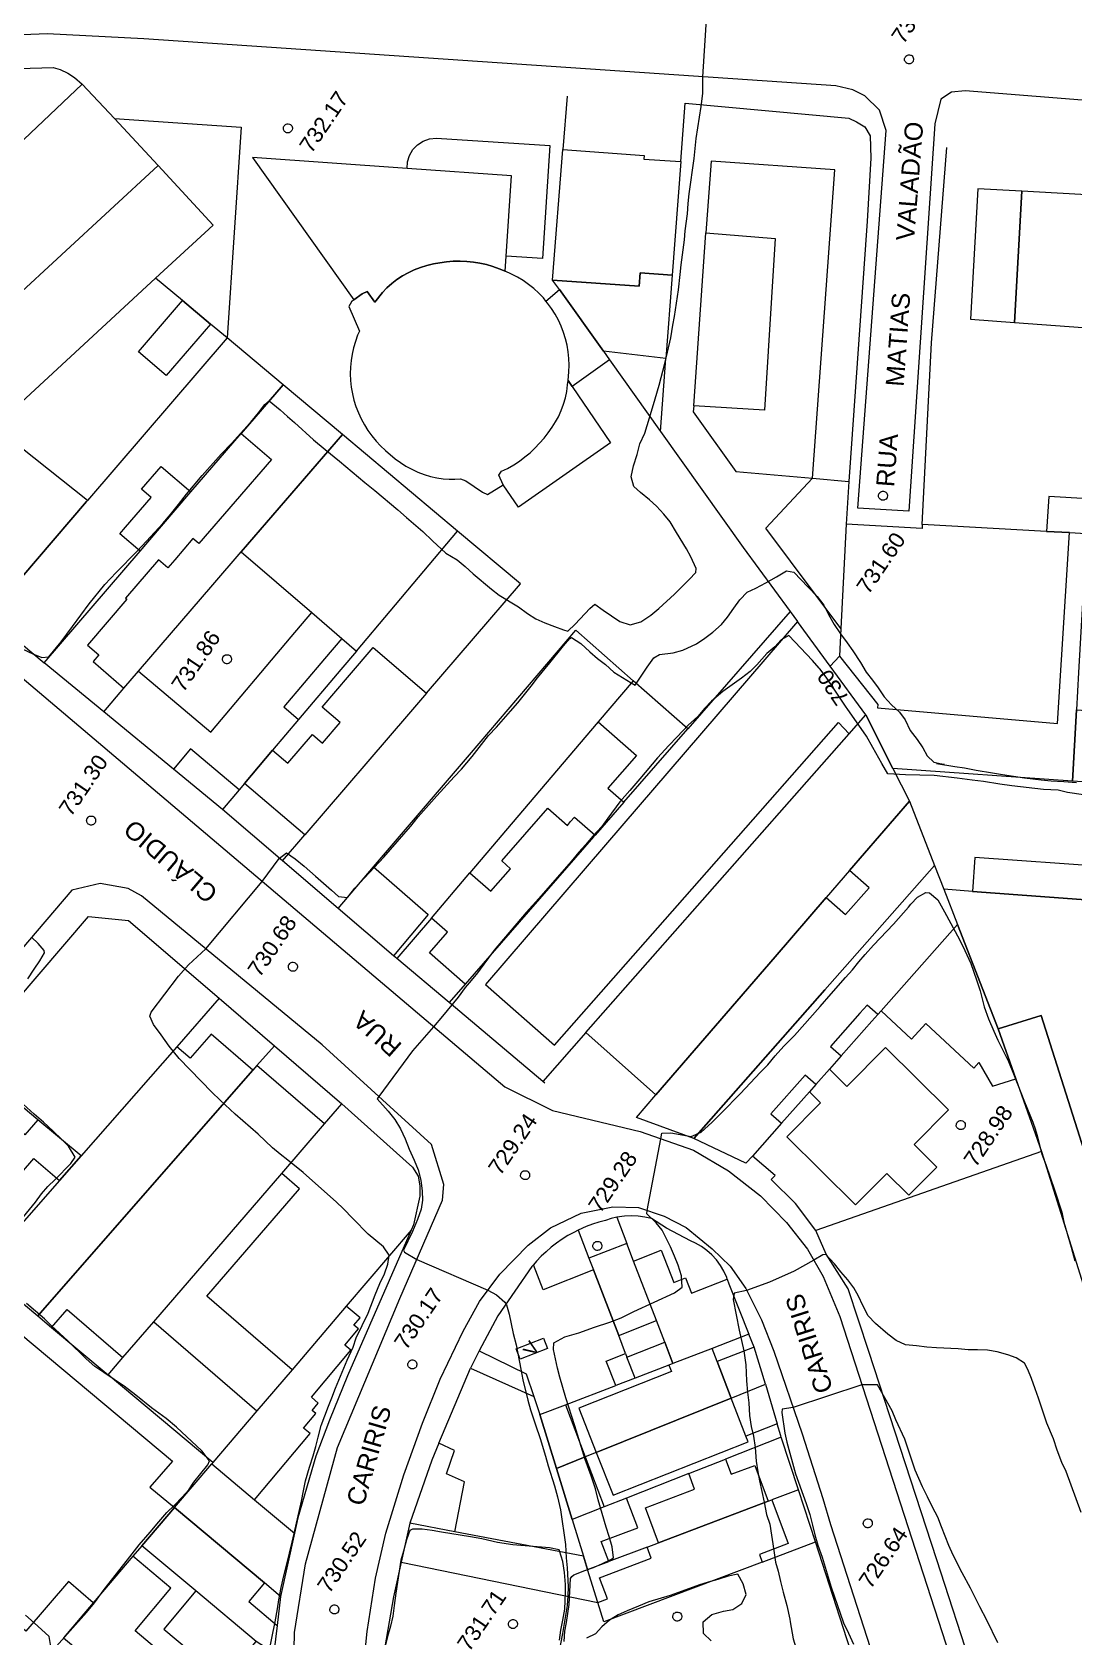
# Model space of a CAD drawing. Header units: metres. Extents: x 7 to 327053, y 40 to 7393807.
# Drawn here: x 326302.9 to 326418.1, y 7392581.7 to 7392759.1 of the extents above; entities that cross this region are included whole.
import ezdxf
from ezdxf.enums import TextEntityAlignment as Align

# ---------------------------------------------------------------- set-up
doc = ezdxf.new("R2010")
doc.units = ezdxf.units.M
doc.layers.get('0').update_dxf_attribs({"lineweight": 18})
for name, color, linetype, lineweight in [('100_SIST_VIARIO_MEIO_FIO', 1, 'Continuous', 18), ('160_P_SIMP_ASF_TOP', 7, 'Continuous', 18), ('206_MURO_E_MURO_ARRIMO', 7, 'Continuous', 18), ('214_PROJ_BEIRAL_EDIF', 10, 'Continuous', 18), ('600_CURVA_MESTRA', 14, 'Continuous', 18), ('602_CURVA_MESTRA_TOP', 24, 'Continuous', 18), ('604_CURVA_INTERM', 7, 'Continuous', 18), ('606_PTO_COTADO', 7, 'Continuous', 18), ('608_PTO_COTADO_INTERVIA', 1, 'Continuous', 18), ('624_SEGM_CURVA_MESTRA', 14, 'Continuous', 18), ('626_SEGM_CURVA_INTERM', 7, 'Continuous', 18)]:
    doc.layers.add(name, color=color, linetype=linetype, lineweight=lineweight)
doc.styles.add('Style-Arial', font='arial.ttf', dxfattribs={"height": 1.75})

# ---------------------------------------------------------------- blocks, each defined once
blk = doc.blocks.new('SP09')
at = {"color": 0, "linetype": 'Continuous'}
blk.add_lwpolyline([(-0.03, -0.51), (-0.14, -0.49), (-0.24, -0.46), (-0.31, -0.42), (-0.35, -0.39), (-0.42, -0.31), (-0.47, -0.24), (-0.51, -0.15), (-0.52, -0.09), (-0.52, 0.03), (-0.51, 0.11), (-0.48, 0.2), (-0.44, 0.27), (-0.4, 0.33), (-0.32, 0.39), (-0.23, 0.44), (-0.15, 0.48), (-0.1, 0.48), (-0.03, 0.48), (0.08, 0.48), (0.19, 0.44), (0.27, 0.4), (0.35, 0.32), (0.41, 0.23), (0.46, 0.11), (0.48, 0.03), (0.48, -0.03), (0.47, -0.08), (0.44, -0.21), (0.38, -0.3), (0.31, -0.38), (0.23, -0.44), (0.1, -0.49), (0.02, -0.51)], close=True, dxfattribs=at)
blk = doc.blocks.new('SP10')
at = {"color": 0, "linetype": 'Continuous'}
blk.add_lwpolyline([(-0.03, -0.51), (-0.14, -0.49), (-0.24, -0.46), (-0.31, -0.42), (-0.35, -0.39), (-0.42, -0.31), (-0.47, -0.24), (-0.51, -0.15), (-0.52, -0.09), (-0.52, 0.03), (-0.51, 0.11), (-0.48, 0.2), (-0.44, 0.27), (-0.4, 0.33), (-0.32, 0.39), (-0.23, 0.44), (-0.15, 0.48), (-0.1, 0.48), (-0.03, 0.48), (0.08, 0.48), (0.19, 0.44), (0.27, 0.4), (0.35, 0.32), (0.41, 0.23), (0.46, 0.11), (0.48, 0.03), (0.48, -0.03), (0.47, -0.08), (0.44, -0.21), (0.38, -0.3), (0.31, -0.38), (0.23, -0.44), (0.1, -0.49), (0.02, -0.51)], close=True, dxfattribs=at)

msp = doc.modelspace()

# ---------------------------------------------------------------- linework, layer by layer
at = {"layer": '100_SIST_VIARIO_MEIO_FIO', "flags": 128}
for points in [[(326304.625, 7392758.966), (326300.118, 7392758.775)], [(326466.257, 7392603.175), (326461.013, 7392619.492), (326457.781, 7392630.749), (326455.724, 7392643.91), (326454.755, 7392658.716), (326458.621, 7392718.187), (326459.842, 7392739.937), (326459.149, 7392746.444), (326458.237, 7392747.764), (326456.697, 7392748.539), (326438.415, 7392750.069), (326406.107, 7392752.636), (326404.592, 7392752.508), (326403.426, 7392751.718), (326402.741, 7392749.015), (326399.87, 7392706.177), (326394.252, 7392706.5), (326397.369, 7392748.261), (326396.63, 7392750.523), (326394.998, 7392752.096), (326393.694, 7392752.764), (326391.803, 7392753.187), (326315.29, 7392758.391), (326304.625, 7392758.966)], [(326270.731, 7392714.366), (326289.707, 7392697.977), (326355.199, 7392642.517), (326360.487, 7392639.902), (326370.175, 7392637.58), (326376.064, 7392635.539), (326379.928, 7392633.24), (326383.471, 7392630.473), (326386.335, 7392627.519), (326388.677, 7392624.594), (326390.414, 7392621.538), (326392.234, 7392617.115), (326414.435, 7392548.619), (326431.699, 7392494.632)], [(326331.828, 7392574.687), (326331.969, 7392582.174), (326333.156, 7392589.79), (326336.707, 7392602.635), (326343.609, 7392619.138), (326348.33, 7392629.989), (326348.465, 7392631.729), (326347.089, 7392636.16), (326335.006, 7392647.155), (326315.053, 7392663.642), (326313.58, 7392664.438), (326310.47, 7392664.991), (326307.322, 7392664.268), (326281.762, 7392634.307), (326250.271, 7392598.248), (326246.085, 7392593.418), (326238.403, 7392599.571), (326280.057, 7392646.997), (326300.412, 7392671.183), (326301.111, 7392673.034), (326300.751, 7392675.306), (326300.237, 7392676.363), (326265.229, 7392706.049)], [(326339.407, 7392576.467), (326339.977, 7392582.286), (326340.929, 7392588.209), (326342.072, 7392593.177), (326344.061, 7392599.625), (326346.109, 7392605.339), (326348.074, 7392610.204), (326350.603, 7392615.526), (326352.426, 7392618.798), (326354.644, 7392621.814), (326357.777, 7392625.029), (326360.279, 7392626.934), (326363.636, 7392628.563), (326367.152, 7392629.25), (326370.002, 7392629.177), (326372.812, 7392628.228), (326375.251, 7392626.958), (326378.15, 7392624.61), (326380.128, 7392622.679), (326381.839, 7392620.228), (326383.578, 7392616.771), (326384.971, 7392613.295), (326388.092, 7392604.146), (326390.378, 7392597.009), (326391.2, 7392594.126), (326409.052, 7392538.82)]]:
    msp.add_lwpolyline(points, dxfattribs=at)
at = {"layer": '206_MURO_E_MURO_ARRIMO'}
for p, q in [((326375.137, 7392751.303), (326393.229, 7392749.631)), ((326393.229, 7392749.631), (326394.093, 7392749.233)), ((326394.093, 7392749.233), (326395, 7392748.664)), ((326395, 7392748.664), (326395.615, 7392747.671)), ((326395.615, 7392747.671), (326395.689, 7392745.206)), ((326402.394, 7392724.796), (326404.096, 7392746.389)), ((326395.689, 7392745.206), (326395.274, 7392738.24)), ((326395.274, 7392738.24), (326393.246, 7392709.462)), ((326401.371, 7392704.713), (326402.394, 7392724.796)), ((326310.859, 7392683.989), (326304.263, 7392689.416)), ((326323.993, 7392673.18), (326318.564, 7392677.648)), ((326330.629, 7392667.507), (326323.993, 7392673.18)), ((326336.775, 7392662.252), (326330.629, 7392667.507)), ((326343.274, 7392656.7), (326342.909, 7392657.007)), ((326349.054, 7392651.839), (326343.274, 7392656.7)), ((326323.633, 7392652.313), (326329.731, 7392647.072)), ((326359.413, 7392643.126), (326349.054, 7392651.839)), ((326329.731, 7392647.072), (326337.195, 7392640.658)), ((326359.644, 7392642.932), (326359.413, 7392643.126)), ((326385.112, 7392632.705), (326382.604, 7392634.875)), ((326384.647, 7392632.274), (326385.112, 7392632.705)), ((326387.338, 7392629.628), (326384.647, 7392632.274)), ((326389.583, 7392626.642), (326387.338, 7392629.628)), ((326365.606, 7392627.556), (326364.894, 7392627.328)), ((326366.329, 7392627.749), (326365.606, 7392627.556)), ((326366.986, 7392627.966), (326366.329, 7392627.749)), ((326367.581, 7392628.105), (326366.986, 7392627.966)), ((326368.455, 7392628.238), (326367.581, 7392628.105)), ((326369.202, 7392628.27), (326368.455, 7392628.238)), ((326369.949, 7392628.233), (326369.202, 7392628.27)), ((326370.689, 7392628.127), (326369.949, 7392628.233)), ((326371.416, 7392627.952), (326370.689, 7392628.127)), ((326373.099, 7392626.915), (326371.416, 7392627.952)), ((326344.839, 7392626.676), (326337.833, 7392610.575)), ((326362.184, 7392626.069), (326361.549, 7392625.672)), ((326362.837, 7392626.434), (326362.184, 7392626.069)), ((326363.318, 7392626.672), (326362.837, 7392626.434)), ((326364.193, 7392627.064), (326363.318, 7392626.672)), ((326364.894, 7392627.328), (326364.193, 7392627.064)), ((326374.407, 7392626.187), (326373.099, 7392626.915)), ((326375.741, 7392625.509), (326374.407, 7392626.187)), ((326390.736, 7392624.037), (326389.583, 7392626.642)), ((326359.775, 7392624.299), (326359.232, 7392623.784)), ((326360.344, 7392624.786), (326359.775, 7392624.299)), ((326360.936, 7392625.244), (326360.344, 7392624.786)), ((326361.549, 7392625.672), (326360.936, 7392625.244)), ((326376.304, 7392625.252), (326375.741, 7392625.509)), ((326376.952, 7392624.879), (326376.304, 7392625.252)), ((326377.558, 7392624.439), (326376.952, 7392624.879)), ((326378.115, 7392623.939), (326377.558, 7392624.439)), ((326378.617, 7392623.383), (326378.115, 7392623.939)), ((326393.163, 7392620.181), (326390.736, 7392624.037)), ((326358.714, 7392623.242), (326358.368, 7392622.841)), ((326359.232, 7392623.784), (326358.714, 7392623.242)), ((326379.058, 7392622.778), (326378.617, 7392623.383)), ((326379.435, 7392622.13), (326379.058, 7392622.778)), ((326379.742, 7392621.447), (326379.435, 7392622.13)), ((326379.799, 7392621.274), (326379.742, 7392621.447)), ((326395.441, 7392613.267), (326393.163, 7392620.181)), ((326382.778, 7392613.736), (326382.204, 7392615.169)), ((326352.392, 7392613.323), (326351.402, 7392611.424)), ((326402.975, 7392590.224), (326395.441, 7392613.267)), ((326337.833, 7392610.575), (326335.815, 7392605.686)), ((326335.815, 7392605.686), (326334.323, 7392601.67)), ((326385.731, 7392603.946), (326385.337, 7392605.253)), ((326347.919, 7392603.109), (326347.144, 7392601.259)), ((326385.782, 7392603.79), (326385.731, 7392603.946)), ((326387.677, 7392597.967), (326385.782, 7392603.79)), ((326334.323, 7392601.67), (326332.317, 7392594.876)), ((326347.144, 7392601.259), (326344.699, 7392594.271)), ((326389.553, 7392592.201), (326387.677, 7392597.967)), ((326332.317, 7392594.876), (326331.941, 7392593.169)), ((326396.961, 7392569.437), (326389.553, 7392592.201)), ((326412.304, 7392561.514), (326402.975, 7392590.224)), ((326343.754, 7392589.977), (326342.91, 7392586.144)), ((326330.401, 7392586.183), (326330.046, 7392582.976)), ((326342.91, 7392586.144), (326341.933, 7392580.597))]:
    msp.add_line(p, q, dxfattribs=at)
at = {"layer": '206_MURO_E_MURO_ARRIMO', "flags": 128}
for points in [[(326362.119, 7392752.076), (326361.622, 7392746.147)], [(326374.653, 7392744.821), (326375.137, 7392751.303)], [(326366.793, 7392722.891), (326372.427, 7392714.983)], [(326372.427, 7392714.983), (326373.029, 7392723.053)], [(326372.427, 7392714.983), (326381.552, 7392702.173), (326386.758, 7392695.077)], [(326315.752, 7392702.766), (326320.51, 7392708.295)], [(326346.542, 7392686.041), (326356.94, 7392698.152), (326349.993, 7392703.97)], [(326314.887, 7392701.761), (326315.752, 7392702.766)], [(326386.758, 7392695.077), (326375.436, 7392682.093)], [(326386.758, 7392695.077), (326387.57, 7392693.97)], [(326351.298, 7392679.245), (326363.079, 7392693.032), (326369.411, 7392687.427)], [(326338.796, 7392690.709), (326337.067, 7392688.662)], [(326337.067, 7392688.662), (326332.411, 7392683.148)], [(326365.536, 7392682.872), (326358.434, 7392674.523)], [(326340.696, 7392666.84), (326351.298, 7392679.245)], [(326325.847, 7392675.375), (326323.993, 7392673.18)], [(326358.434, 7392674.523), (326351.352, 7392666.197)], [(326368.374, 7392673.995), (326365.181, 7392670.333)], [(326330.629, 7392667.507), (326333.09, 7392670.374)], [(326347.095, 7392661.192), (326343.274, 7392656.7)], [(326350.836, 7392653.883), (326349.054, 7392651.839)], [(326395.801, 7392649.797), (326392.399, 7392645.95)], [(326396.435, 7392650.514), (326395.801, 7392649.797)], [(326327.809, 7392644.879), (326329.731, 7392647.072)], [(326364.178, 7392648.536), (326359.413, 7392643.126)], [(326388.878, 7392641.969), (326385.817, 7392638.507)], [(326414.546, 7392635.38), (326389.583, 7392626.642)], [(326367.581, 7392628.105), (326368.692, 7392625.217)], [(326363.318, 7392626.672), (326364.512, 7392623.568)], [(326305.104, 7392615.921), (326311.354, 7392610.685)], [(326368.558, 7392613.051), (326368.712, 7392612.65)], [(326369.607, 7392610.323), (326367.491, 7392609.509)], [(326385.782, 7392603.79), (326379.613, 7392601.357)], [(326365.313, 7392602.103), (326364.108, 7392601.618)], [(326375.551, 7392599.755), (326368.673, 7392597.042)], [(326387.677, 7392597.967), (326384.733, 7392596.853)], [(326383.666, 7392589.979), (326389.553, 7392592.201)], [(326370.936, 7392591.633), (326366.717, 7392590.036)]]:
    msp.add_lwpolyline(points, dxfattribs=at)
at = {"layer": '214_PROJ_BEIRAL_EDIF', "flags": 128}
for points in [[(326297.639, 7392755.028), (326305.271, 7392755.248), (326306.052, 7392755.001), (326306.882, 7392754.619), (326307.639, 7392754.134), (326308.484, 7392753.4), (326287.019, 7392733.096), (326284.527, 7392735.214)], [(326312.064, 7392749.599), (326308.484, 7392753.4), (326287.019, 7392733.096), (326279.98, 7392726.437)], [(326290.142, 7392719.712), (326316.872, 7392744.405), (326312.064, 7392749.599)], [(326313.277, 7392704.404), (326316.104, 7392707.688), (326315.056, 7392708.59), (326317.232, 7392711.118), (326320.51, 7392708.295), (326326.071, 7392714.757), (326330.697, 7392720.133), (326324.498, 7392725.325), (326309.053, 7392707.371)], [(326322.933, 7392698.015), (326326.073, 7392701.662), (326337.249, 7392714.645), (326330.697, 7392720.133), (326326.071, 7392714.757)], [(326308.959, 7392707.261), (326309.053, 7392707.371), (326298.803, 7392715.492), (326297.85, 7392714.612)], [(326308.959, 7392707.261), (326298.092, 7392694.574), (326304.263, 7392689.416), (326314.887, 7392701.761), (326312.655, 7392703.682), (326313.277, 7392704.404)], [(326318.712, 7392700.808), (326317.947, 7392699.919), (326316.913, 7392700.81), (326313.266, 7392696.573), (326313.432, 7392696.43), (326309.079, 7392691.373), (326310.331, 7392690.295), (326309.685, 7392689.545), (326313.106, 7392686.6), (326314.727, 7392688.483), (326322.933, 7392698.015)], [(326331.603, 7392692.277), (326333.864, 7392694.955), (326337.178, 7392692.102), (326335.274, 7392689.848)], [(326335.274, 7392689.848), (326330.78, 7392684.526), (326332.411, 7392683.148)], [(326338.023, 7392688.029), (326340.637, 7392691.087), (326346.542, 7392686.041), (326344.544, 7392683.714)], [(326344.544, 7392683.714), (326333.09, 7392670.374), (326326.43, 7392676.065), (326329.533, 7392679.74)], [(326375.106, 7392663.491), (326392.097, 7392682.796), (326393.273, 7392681.573)], [(326376.523, 7392662.554), (326393.273, 7392681.573), (326395.123, 7392683.674), (326398.128, 7392677.738), (326399.953, 7392674.116), (326393.333, 7392666.443)], [(326362.481, 7392671.845), (326362.898, 7392672.324), (326365.181, 7392670.333), (326365.029, 7392670.159)], [(326365.029, 7392670.159), (326350.836, 7392653.883), (326346.868, 7392657.343), (326348.873, 7392659.642), (326347.095, 7392661.192)], [(326366.356, 7392669.281), (326353.076, 7392653.825), (326360.695, 7392647.116), (326375.106, 7392663.491)], [(326390.586, 7392653.248), (326402.719, 7392667.013), (326403.748, 7392664.372), (326405.259, 7392660.491), (326396.81, 7392650.937), (326396.435, 7392650.514), (326395.257, 7392651.556), (326394.477, 7392650.673)], [(326385.088, 7392656.886), (326390.75, 7392663.449), (326392.866, 7392661.578), (326395.485, 7392664.54), (326393.333, 7392666.443)], [(326385.088, 7392656.886), (326371.92, 7392641.622), (326364.178, 7392648.536), (326376.523, 7392662.554)], [(326390.586, 7392653.248), (326376.101, 7392636.814), (326369.759, 7392639.117), (326371.92, 7392641.622), (326385.088, 7392656.886)], [(326394.477, 7392650.673), (326391.221, 7392646.992), (326392.399, 7392645.95), (326391.101, 7392644.482), (326389.587, 7392642.771), (326388.408, 7392643.814), (326384.638, 7392639.55), (326385.817, 7392638.507)], [(326419.755, 7392633.947), (326414.506, 7392650.427), (326409.754, 7392648.941), (326411.705, 7392643.419), (326413.618, 7392638.008)], [(326413.618, 7392638.008), (326414.546, 7392635.38)], [(326257.06, 7392580.217), (326253.966, 7392582.773), (326264.885, 7392595.438), (326271.438, 7392589.789), (326272.534, 7392591.06), (326267.179, 7392595.676), (326274.892, 7392604.622), (326280.217, 7392600.031), (326280.989, 7392600.926), (326275.266, 7392605.86), (326290.999, 7392624.11), (326318.451, 7392601.133), (326315.959, 7392598.243), (326318.686, 7392595.999), (326315.096, 7392591.788), (326314.094, 7392590.613), (326309.701, 7392585.46), (326306.963, 7392587.821), (326302.245, 7392582.348), (326287.743, 7392594.85), (326278.034, 7392583.589), (326280.437, 7392581.518)]]:
    msp.add_lwpolyline(points, dxfattribs=at)
for points in [[(326316.604, 7392731.937), (326322.963, 7392737.811), (326316.872, 7392744.405), (326312.064, 7392749.599), (326326.078, 7392748.65), (326324.498, 7392725.325), (326322.659, 7392726.865), (326319.563, 7392729.459)], [(326344.408, 7392744.067), (326344.45, 7392744.783), (326344.665, 7392745.5), (326345.042, 7392746.147), (326345.56, 7392746.687), (326346.19, 7392747.09), (326346.897, 7392747.333), (326347.642, 7392747.404), (326360.191, 7392746.593), (326359.384, 7392734.108), (326355.365, 7392734.367), (326355.939, 7392743.252)], [(326344.408, 7392744.067), (326327.322, 7392745.275), (326338.535, 7392729.541), (326339.43, 7392730.193), (326340.001, 7392730.48), (326340.848, 7392729.293), (326341.691, 7392730.344), (326342.181, 7392730.859), (326342.713, 7392731.339), (326343.284, 7392731.781), (326343.891, 7392732.183), (326344.53, 7392732.542), (326345.195, 7392732.856), (326345.884, 7392733.122), (326346.592, 7392733.34), (326347.314, 7392733.507), (326348.042, 7392733.645), (326348.776, 7392733.749), (326349.515, 7392733.808), (326350.256, 7392733.822), (326350.997, 7392733.792), (326351.734, 7392733.716), (326352.465, 7392733.596), (326353.188, 7392733.432), (326353.9, 7392733.225), (326354.597, 7392732.975), (326355.256, 7392732.694), (326355.365, 7392734.367), (326355.939, 7392743.252)], [(326374.653, 7392744.821), (326373.717, 7392732.271), (326370.169, 7392732.521), (326370.066, 7392731.056), (326360.495, 7392731.732), (326361.622, 7392746.147), (326370.614, 7392745.513), (326370.585, 7392745.108)], [(326389.244, 7392709.82), (326391.683, 7392743.91), (326378.006, 7392744.875), (326377.446, 7392736.947), (326385.084, 7392736.33), (326383.922, 7392717.335), (326376.095, 7392717.807), (326376.048, 7392717.144), (326380.748, 7392710.568)], [(326411.55, 7392727.053), (326412.364, 7392741.557), (326407.515, 7392741.829), (326406.705, 7392727.408)], [(326445.325, 7392724.582), (326445.587, 7392728.165), (326443.983, 7392729.908), (326444.489, 7392736.82), (326446.193, 7392738.237), (326446.296, 7392739.653), (326412.364, 7392741.557), (326411.55, 7392727.053)], [(326376.095, 7392717.807), (326377.446, 7392736.947), (326385.084, 7392736.33), (326383.922, 7392717.335)], [(326355.256, 7392732.694), (326354.597, 7392732.975), (326353.9, 7392733.225), (326353.188, 7392733.432), (326352.465, 7392733.596), (326351.734, 7392733.716), (326350.997, 7392733.792), (326350.256, 7392733.822), (326349.515, 7392733.808), (326348.776, 7392733.749), (326348.042, 7392733.645), (326347.314, 7392733.507), (326346.592, 7392733.34), (326345.884, 7392733.122), (326345.195, 7392732.856), (326344.53, 7392732.542), (326343.891, 7392732.183), (326343.284, 7392731.781), (326342.713, 7392731.339), (326342.181, 7392730.859), (326341.691, 7392730.344), (326340.848, 7392729.293), (326340.001, 7392730.48), (326339.43, 7392730.193), (326338.535, 7392729.541), (326338.252, 7392729.326), (326337.967, 7392728.79), (326339.128, 7392726.062), (326338.938, 7392725.627), (326338.686, 7392724.949), (326338.479, 7392724.253), (326338.319, 7392723.543), (326338.206, 7392722.822), (326338.141, 7392722.094), (326338.124, 7392721.361), (326338.155, 7392720.626), (326338.234, 7392719.894), (326338.36, 7392719.167), (326338.534, 7392718.448), (326338.753, 7392717.742), (326339.018, 7392717.05), (326339.327, 7392716.377), (326339.679, 7392715.724), (326340.071, 7392715.096), (326340.504, 7392714.495), (326340.973, 7392713.923), (326341.478, 7392713.383), (326342.016, 7392712.877), (326343.105, 7392711.964), (326343.671, 7392711.544), (326344.281, 7392711.157), (326344.927, 7392710.807), (326345.6, 7392710.498), (326346.291, 7392710.235), (326346.991, 7392710.021), (326347.691, 7392709.86), (326348.382, 7392709.753), (326349.054, 7392709.701), (326349.698, 7392709.706), (326350.306, 7392709.767), (326350.91, 7392709.526), (326352.761, 7392708.293), (326353.289, 7392708), (326355.029, 7392709.07), (326354.562, 7392710.169), (326354.826, 7392710.59), (326355.499, 7392710.894), (326356.204, 7392711.309), (326356.824, 7392711.722), (326357.422, 7392712.167), (326357.996, 7392712.643), (326358.543, 7392713.15), (326359.062, 7392713.685), (326359.552, 7392714.247), (326360.011, 7392714.834), (326360.438, 7392715.445), (326360.82, 7392716.058), (326361.132, 7392716.624), (326361.44, 7392717.297), (326361.698, 7392717.991), (326361.904, 7392718.698), (326362.056, 7392719.412), (326362.152, 7392720.126), (326362.196, 7392720.628), (326362.288, 7392721.574), (326362.312, 7392722.312), (326362.287, 7392723.051), (326362.213, 7392723.787), (326362.09, 7392724.517), (326361.92, 7392725.238), (326361.702, 7392725.946), (326361.438, 7392726.638), (326361.128, 7392727.312), (326360.775, 7392727.963), (326360.38, 7392728.59), (326359.944, 7392729.188), (326359.758, 7392729.412), (326359.47, 7392729.757), (326358.96, 7392730.292), (326358.416, 7392730.792), (326357.841, 7392731.253), (326357.236, 7392731.675), (326356.606, 7392732.056), (326355.953, 7392732.392)], [(326373.717, 7392732.271), (326373.029, 7392723.053), (326366.111, 7392723.848), (326361.249, 7392730.674), (326360.495, 7392731.732), (326370.066, 7392731.056), (326370.169, 7392732.521)], [(326366.111, 7392723.848), (326366.793, 7392722.891), (326362.659, 7392719.946), (326362.196, 7392720.628), (326362.288, 7392721.574), (326362.312, 7392722.312), (326362.287, 7392723.051), (326362.213, 7392723.787), (326362.09, 7392724.517), (326361.92, 7392725.238), (326361.702, 7392725.946), (326361.438, 7392726.638), (326361.128, 7392727.312), (326360.775, 7392727.963), (326360.38, 7392728.59), (326359.944, 7392729.188), (326359.758, 7392729.412), (326361.249, 7392730.674)], [(326319.563, 7392729.459), (326322.659, 7392726.865), (326317.759, 7392721.173), (326314.698, 7392723.808)], [(326355.029, 7392709.07), (326354.562, 7392710.169), (326354.826, 7392710.59), (326355.499, 7392710.894), (326356.204, 7392711.309), (326356.824, 7392711.722), (326357.422, 7392712.167), (326357.996, 7392712.643), (326358.543, 7392713.15), (326359.062, 7392713.685), (326359.552, 7392714.247), (326360.011, 7392714.834), (326360.438, 7392715.445), (326360.82, 7392716.058), (326361.132, 7392716.624), (326361.44, 7392717.297), (326361.698, 7392717.991), (326361.904, 7392718.698), (326362.056, 7392719.412), (326362.152, 7392720.126), (326362.196, 7392720.628), (326362.659, 7392719.946), (326366.893, 7392713.719), (326356.714, 7392706.622)], [(326337.178, 7392692.102), (326338.796, 7392690.709), (326349.993, 7392703.97), (326337.249, 7392714.645), (326326.073, 7392701.662), (326333.864, 7392694.955)], [(326389.244, 7392709.82), (326393.246, 7392709.462), (326392.948, 7392704.741), (326392.356, 7392693.212), (326384.085, 7392704.289)], [(326419.502, 7392703.695), (326419.718, 7392707.539), (326415.374, 7392707.806), (326415.109, 7392703.942), (326417.651, 7392703.799)], [(326417.651, 7392703.799), (326419.502, 7392703.695), (326419.325, 7392700.543), (326418.64, 7392688.333), (326418.409, 7392684.22), (326417.966, 7392676.33), (326398.128, 7392677.738), (326395.123, 7392683.674), (326391.179, 7392689.051), (326392.197, 7392690.13), (326396.439, 7392684.791), (326396.407, 7392684.436), (326416.305, 7392682.683)], [(326417.651, 7392703.799), (326415.109, 7392703.942), (326401.371, 7392704.713), (326401.347, 7392704.253), (326392.948, 7392704.741), (326392.356, 7392693.212), (326392.197, 7392690.13), (326396.439, 7392684.791), (326396.407, 7392684.436), (326416.305, 7392682.683)], [(326365.536, 7392682.872), (326369.782, 7392679.17), (326366.61, 7392675.533), (326368.374, 7392673.995), (326375.436, 7392682.093), (326369.411, 7392687.427)], [(326417.966, 7392676.33), (326418.409, 7392684.22), (326423.44, 7392683.863), (326422.882, 7392675.981)], [(326340.696, 7392666.84), (326346.723, 7392661.585), (326342.909, 7392657.007), (326336.775, 7392662.252)], [(326406.912, 7392664.138), (326421.447, 7392663.065), (326421.715, 7392666.85), (326407.177, 7392667.881)], [(326318.946, 7392646.964), (326308.357, 7392634.88), (326303.567, 7392638.893), (326295.61, 7392645.56), (326309.171, 7392661.34), (326313.618, 7392660.918), (326323.633, 7392652.313)], [(326411.705, 7392643.419), (326409.754, 7392648.941), (326405.259, 7392660.491), (326396.81, 7392650.937), (326400.163, 7392647.807), (326401.773, 7392649.532), (326407.049, 7392644.607), (326407.62, 7392645.22), (326409.125, 7392642.593)], [(326318.946, 7392646.964), (326308.357, 7392634.88), (326305.966, 7392632.151), (326302.324, 7392627.994), (326297.4, 7392622.375), (326303.567, 7392617.209), (326327.349, 7392644.354), (326322.728, 7392648.339), (326320.435, 7392645.68)], [(326391.101, 7392644.482), (326389.587, 7392642.771), (326388.878, 7392641.969), (326390.118, 7392640.739), (326386.4, 7392636.99), (326393.987, 7392629.467), (326397.441, 7392632.95), (326399.875, 7392630.537), (326402.962, 7392633.65), (326400.453, 7392636.139), (326404.256, 7392639.974), (326397.289, 7392646.883), (326393.021, 7392642.579)], [(326305.104, 7392615.921), (326306.816, 7392617.907), (326312.991, 7392612.584), (326316.392, 7392616.528), (326330.545, 7392632.945), (326335.28, 7392638.438), (326327.809, 7392644.879), (326327.349, 7392644.354), (326303.567, 7392617.209)], [(326305.966, 7392632.151), (326308.357, 7392634.88), (326303.567, 7392638.893), (326302.138, 7392637.235), (326296.419, 7392642.166), (326291.802, 7392636.81), (326299.492, 7392630.367), (326303.134, 7392634.592)], [(326337.195, 7392640.658), (326345.013, 7392633.646), (326345.634, 7392632.639), (326345.832, 7392631.593), (326345.827, 7392630.418), (326345.098, 7392627.269), (326344.839, 7392626.676), (326337.675, 7392618.272), (326331.688, 7392611.249), (326322.268, 7392619.37), (326332.51, 7392631.25), (326330.545, 7392632.945), (326335.28, 7392638.438)], [(326369.448, 7392623.25), (326368.692, 7392625.217), (326364.512, 7392623.568), (326365.006, 7392622.283), (326367.798, 7392615.027), (326371.977, 7392616.675)], [(326378.13, 7392613.602), (326373.8, 7392611.936), (326372.892, 7392614.299), (326371.977, 7392616.675), (326369.448, 7392623.25), (326372.502, 7392624.454), (326373.904, 7392620.898), (326375.172, 7392621.397), (326375.836, 7392619.711), (326379.799, 7392621.274), (326379.976, 7392620.735), (326382.204, 7392615.169)], [(326358.423, 7392608.288), (326359.094, 7392606.279), (326361.932, 7392607.371), (326367.491, 7392609.509), (326366.426, 7392612.21), (326368.558, 7392613.051), (326367.798, 7392615.027), (326365.006, 7392622.283), (326359.452, 7392620.092), (326358.368, 7392622.841), (326358.201, 7392622.647), (326354.425, 7392617.221), (326352.392, 7392613.323), (326357.585, 7392610.797)], [(326337.675, 7392618.272), (326331.688, 7392611.249), (326327.802, 7392606.691), (326322.935, 7392600.982), (326322.802, 7392600.826), (326327.536, 7392596.86), (326333.677, 7392604.189), (326332.959, 7392604.79), (326334.313, 7392606.406), (326333.914, 7392606.74), (326334.592, 7392607.548), (326333.82, 7392608.195), (326338.195, 7392613.416), (326337.526, 7392613.977), (326339.015, 7392615.754), (326338.534, 7392616.157), (326339.222, 7392616.977)], [(326312.991, 7392612.584), (326316.392, 7392616.528), (326327.802, 7392606.691), (326322.935, 7392600.982), (326311.354, 7392610.685)], [(326356.464, 7392613.556), (326359.494, 7392614.751), (326359.947, 7392613.602), (326356.917, 7392612.407)], [(326365.313, 7392602.103), (326380.238, 7392608.117), (326378.684, 7392612.161), (326378.13, 7392613.602), (326373.8, 7392611.936), (326373.357, 7392611.766), (326373.644, 7392611.037), (326363.385, 7392606.992)], [(326369.607, 7392610.323), (326368.712, 7392612.65), (326372.892, 7392614.299), (326373.8, 7392611.936), (326373.357, 7392611.766)], [(326380.238, 7392608.117), (326384.014, 7392609.639), (326382.778, 7392613.736), (326378.684, 7392612.161)], [(326349.671, 7392593.33), (326350.745, 7392598.867), (326348.777, 7392599.749), (326349.644, 7392602.304), (326347.919, 7392603.109), (326351.402, 7392611.424), (326358.423, 7392608.288), (326359.094, 7392606.279), (326360.924, 7392600.335), (326362.667, 7392594.674), (326363.911, 7392590.635)], [(326381.854, 7392603.913), (326380.238, 7392608.117), (326365.313, 7392602.103), (326367.181, 7392597.368), (326382.107, 7392603.255)], [(326380.238, 7392608.117), (326384.014, 7392609.639), (326385.337, 7392605.253), (326381.854, 7392603.913)], [(326361.932, 7392607.371), (326364.108, 7392601.618), (326360.924, 7392600.335), (326359.094, 7392606.279)], [(326364.108, 7392601.618), (326366.207, 7392596.07), (326362.667, 7392594.674), (326360.924, 7392600.335)], [(326375.551, 7392599.755), (326379.613, 7392601.357), (326380.245, 7392599.686), (326382.836, 7392600.666), (326384.336, 7392596.703), (326372.211, 7392592.115), (326370.746, 7392595.987), (326376.197, 7392598.049)], [(326328.63, 7392587.667), (326318.686, 7392595.999), (326322.802, 7392600.826), (326327.536, 7392596.86), (326331.941, 7392593.169), (326330.401, 7392586.183)], [(326330.046, 7392582.976), (326329.67, 7392579.945), (326327.736, 7392581.197), (326321.052, 7392586.798), (326315.096, 7392591.788), (326318.686, 7392595.999), (326328.63, 7392587.667), (326326.905, 7392585.608)], [(326366.717, 7392590.036), (326365.879, 7392592.249), (326369.909, 7392593.774), (326368.673, 7392597.042), (326366.207, 7392596.07), (326362.667, 7392594.674), (326363.911, 7392590.635), (326364.369, 7392589.148)], [(326383.666, 7392589.979), (326366.149, 7392583.367), (326365.494, 7392585.493), (326366.563, 7392585.897), (326365.679, 7392588.234), (326371.403, 7392590.4), (326370.936, 7392591.633), (326372.211, 7392592.115), (326384.336, 7392596.703), (326384.733, 7392596.853), (326386.556, 7392592.023), (326383.351, 7392590.813)], [(326349.671, 7392593.33), (326344.699, 7392594.271), (326343.754, 7392589.977), (326365.494, 7392585.493), (326364.369, 7392589.148), (326363.911, 7392590.635)], [(326306.424, 7392581.615), (326309.293, 7392579.211), (326312.569, 7392576.466), (326316.518, 7392573.158), (326323.682, 7392567.155), (326326.219, 7392570.184), (326321.689, 7392573.98), (326327.736, 7392581.197), (326321.052, 7392586.798), (326317.505, 7392582.565), (326320.468, 7392580.082), (326319.065, 7392578.408), (326314.341, 7392582.366), (326318.299, 7392587.09), (326314.094, 7392590.613), (326309.701, 7392585.46)]]:
    msp.add_lwpolyline(points, close=True, dxfattribs=at)
at = {"layer": '214_PROJ_BEIRAL_EDIF'}
for points in [[(326298.803, 7392715.492), (326316.604, 7392731.937), (326322.963, 7392737.811), (326316.872, 7392744.405), (326290.142, 7392719.712)], [(326326.071, 7392714.757), (326329.404, 7392711.888), (326321.395, 7392702.584), (326320.732, 7392703.154), (326318.712, 7392700.808)], [(326309.053, 7392707.371), (326308.959, 7392707.261)], [(326286.576, 7392704.197), (326298.092, 7392694.574), (326308.959, 7392707.261)], [(326393.273, 7392681.573), (326395.123, 7392683.674), (326391.179, 7392689.051), (326387.57, 7392693.97), (326366.356, 7392669.281)], [(326332.411, 7392683.148), (326329.533, 7392679.74), (326326.43, 7392676.065), (326325.847, 7392675.375), (326320.475, 7392679.911), (326318.564, 7392677.648), (326310.859, 7392683.989), (326313.106, 7392686.6), (326314.727, 7392688.483), (326322.708, 7392681.744), (326331.603, 7392692.277)], [(326329.533, 7392679.74), (326331.216, 7392678.302), (326333.931, 7392681.479), (326335.045, 7392680.527), (326337, 7392682.815), (326335.016, 7392684.51), (326338.023, 7392688.029)], [(326393.333, 7392666.443), (326399.953, 7392674.116), (326402.719, 7392667.013), (326390.586, 7392653.248)], [(326347.095, 7392661.192), (326351.352, 7392666.197), (326353.681, 7392664.166), (326355.841, 7392666.644), (326354.866, 7392667.495), (326359.954, 7392673.329), (326362.125, 7392671.437), (326362.481, 7392671.845)], [(326393.333, 7392666.443), (326390.75, 7392663.449), (326385.088, 7392656.886)], [(326425.796, 7392644.386), (326424.299, 7392650.279), (326428.549, 7392651.684), (326425.204, 7392662.788), (326421.447, 7392663.065), (326406.912, 7392664.138), (326403.748, 7392664.372), (326405.259, 7392660.491), (326409.754, 7392648.941), (326414.506, 7392650.427), (326419.755, 7392633.947)], [(326385.817, 7392638.507), (326382.604, 7392634.875), (326381.87, 7392634.084), (326376.101, 7392636.814), (326390.586, 7392653.248)], [(326414.546, 7392635.38), (326423.766, 7392605.958), (326428.216, 7392607.378), (326419.755, 7392633.947)]]:
    msp.add_lwpolyline(points, dxfattribs=at)
at = {"layer": '600_CURVA_MESTRA', "elevation": 730, "flags": 128}
msp.add_lwpolyline([(326389.973, 7392688.819), (326389.243, 7392689.658), (326386.615, 7392692.441), (326385.777, 7392691.967), (326385.067, 7392691.168), (326384.196, 7392690.432), (326383.084, 7392689.17), (326382.329, 7392688.44), (326381.374, 7392687.719), (326379.311, 7392686.229), (326378.043, 7392685.161), (326377.316, 7392684.401), (326376.541, 7392683.459), (326375.488, 7392682.498), (326374.275, 7392681.232), (326373.352, 7392680.271), (326372.095, 7392678.898), (326370.148, 7392676.592), (326369.019, 7392675.279), (326367.931, 7392674.054), (326366.61, 7392672.215), (326365.918, 7392671.305), (326364.927, 7392670.227)], dxfattribs=at)
at = {"layer": '600_CURVA_MESTRA', "elevation": 730}
for points in [[(326419.185, 7392674.818), (326417.426, 7392675.075), (326416.372, 7392675.311), (326414.781, 7392675.391), (326411.283, 7392675.803), (326409.934, 7392675.996), (326408.117, 7392676.29), (326406.863, 7392676.424), (326405.223, 7392676.657), (326402.693, 7392676.947), (326399.521, 7392677.024), (326397.573, 7392677.12), (326396.89, 7392678.261), (326395.914, 7392680.054), (326395.191, 7392681.29), (326393.062, 7392684.37), (326392.968, 7392684.509)], [(326364.927, 7392670.227), (326364.119, 7392669.282), (326363.386, 7392668.463), (326362.528, 7392667.447), (326358.989, 7392663.365), (326357.553, 7392661.789), (326354.027, 7392657.642), (326352.907, 7392656.073), (326352.201, 7392655.126), (326351.478, 7392654.289), (326350.844, 7392653.492), (326350.04, 7392652.422), (326348.309, 7392650.331), (326347.338, 7392649.174), (326344.994, 7392646.491), (326341.267, 7392641.457), (326341.089, 7392641.197), (326342.304, 7392639.832), (326343.033, 7392638.93), (326343.676, 7392637.884), (326344.196, 7392636.791), (326344.643, 7392635.623), (326345.196, 7392634.399), (326345.615, 7392633.339), (326345.922, 7392632.208), (326346.07, 7392631.006), (326346.108, 7392630.002), (326345.955, 7392628.987), (326345.549, 7392627.851), (326344.997, 7392626.544), (326344.007, 7392624.474), (326344.102, 7392624.226), (326345.484, 7392623.449), (326353.345, 7392620.047), (326354.295, 7392619.511), (326355.199, 7392618.725), (326355.392, 7392618.426), (326355.707, 7392617.391), (326356.14, 7392615.253), (326356.449, 7392613.994), (326356.977, 7392611.317), (326357.191, 7392610.135), (326357.762, 7392607.872), (326358.065, 7392606.816), (326358.602, 7392605.136), (326359.123, 7392603.627), (326359.715, 7392601.672), (326359.995, 7392600.621), (326360.701, 7392598.414), (326361.048, 7392597.183), (326361.373, 7392595.74), (326361.928, 7392591.906), (326361.989, 7392590.441), (326362.114, 7392589.356), (326362.208, 7392587.258), (326362.185, 7392586.235), (326362.113, 7392585.16), (326361.594, 7392582.098), (326361.188, 7392579.989)]]:
    msp.add_lwpolyline(points, dxfattribs=at)
at = {"layer": '604_CURVA_INTERM'}
for points, elevation in [([(326315.609, 7392702.86), (326317.408, 7392704.823), (326318.253, 7392705.814), (326319.124, 7392706.905), (326320.004, 7392708.057), (326321.762, 7392710.129), (326323.853, 7392712.495), (326325.013, 7392713.712), (326326.331, 7392715.127), (326327.134, 7392716.014), (326327.994, 7392717.066), (326328.661, 7392717.953), (326329.143, 7392718.38), (326330.379, 7392717.386), (326331.181, 7392716.629), (326331.96, 7392715.98), (326334.048, 7392714.05), (326335.333, 7392712.976), (326336.938, 7392711.697), (326339.74, 7392709.353), (326340.849, 7392708.451), (326343.39, 7392706.333), (326344.336, 7392705.484), (326346.134, 7392703.919), (326347.213, 7392702.898), (326348.68, 7392701.546), (326349.957, 7392700.799), (326350.842, 7392700.05), (326351.705, 7392699.256), (326353.729, 7392697.552), (326354.597, 7392696.88), (326356.712, 7392695.59), (326357.735, 7392694.875), (326358.647, 7392694.283), (326359.624, 7392693.829), (326360.715, 7392693.405), (326361.685, 7392693.062), (326362.17, 7392692.914), (326362.981, 7392693.695), (326364.596, 7392695.414), (326365.178, 7392695.888), (326366.097, 7392695.221), (326367.937, 7392693.971), (326369.062, 7392693.612), (326370.249, 7392693.947), (326371.341, 7392694.688), (326372.22, 7392695.399), (326373.962, 7392697.013), (326374.811, 7392697.828), (326375.606, 7392698.622), (326376.318, 7392699.405), (326376.384, 7392699.833), (326375.775, 7392701.134), (326375.286, 7392702.013), (326374.178, 7392703.81), (326373.499, 7392705.007), (326372.805, 7392705.858), (326371.99, 7392706.725), (326371.205, 7392707.421), (326370.201, 7392708.234), (326369.461, 7392708.916), (326369.17, 7392709.99), (326369.425, 7392711.171), (326369.832, 7392712.426), (326370.144, 7392713.634), (326370.675, 7392714.8), (326371.203, 7392716.493), (326371.838, 7392718.613), (326372.272, 7392720.124), (326372.891, 7392722.502), (326373.181, 7392723.746), (326373.58, 7392725.358), (326373.782, 7392726.724), (326373.967, 7392727.707), (326374.397, 7392730.665), (326374.614, 7392732.358), (326374.72, 7392733.415), (326375.058, 7392736.183), (326375.162, 7392737.186), (326375.406, 7392739.056), (326375.481, 7392740.202), (326375.577, 7392741.267), (326376.153, 7392745.177), (326376.384, 7392747.377), (326376.925, 7392750.902), (326377.095, 7392752.338), (326377.101, 7392754.187), (326378.106, 7392769.754)], 732), ([(326302.488, 7392654.466), (326303.161, 7392655.521), (326303.786, 7392656.466), (326304.308, 7392657.351), (326304.288, 7392657.617), (326303.617, 7392658.365), (326302.884, 7392659.066)], 732), ([(326300.185, 7392625.939), (326303.304, 7392629.783), (326303.992, 7392630.681), (326304.684, 7392631.506), (326305.502, 7392632.297), (326307.222, 7392634.065), (326307.691, 7392634.756), (326306.979, 7392635.962), (326306.19, 7392636.749), (326305.273, 7392637.627), (326304.215, 7392638.609), (326303.167, 7392639.506), (326301.964, 7392640.61)], 732), ([(326418.937, 7392595.465), (326417.283, 7392599.996), (326416.812, 7392600.985), (326416.296, 7392602.335), (326415.858, 7392603.61), (326415.151, 7392605.335), (326414.226, 7392608.097), (326413.841, 7392609.133), (326413.457, 7392610.265), (326413.032, 7392611.261), (326412.668, 7392611.971), (326411.758, 7392612.576), (326410.81, 7392612.908), (326409.639, 7392613.238), (326408.586, 7392613.421), (326407.455, 7392613.463), (326406.421, 7392613.462), (326405.323, 7392613.557), (326402.933, 7392613.65), (326401.854, 7392613.735), (326400.725, 7392613.879), (326399.501, 7392614.014), (326398.489, 7392614.475), (326397.542, 7392615.176), (326396.181, 7392616.36), (326395.393, 7392617.199), (326394.783, 7392618.342), (326394.3, 7392619.392), (326393.799, 7392620.307), (326393.117, 7392621.181), (326392.355, 7392622.07), (326391.663, 7392622.947), (326390.712, 7392623.992), (326390.367, 7392623.956), (326389.384, 7392623.351), (326387.193, 7392622.132), (326384.461, 7392620.911), (326381.943, 7392620.021), (326380.557, 7392619.728), (326380.448, 7392619.011), (326381.108, 7392615.63), (326381.377, 7392614.495), (326381.621, 7392613.343), (326381.852, 7392611.784), (326381.92, 7392610.034), (326382.038, 7392608.777), (326382.201, 7392607.568), (326382.252, 7392606.194), (326382.457, 7392604.978), (326382.693, 7392603.908), (326382.875, 7392602.646), (326383.018, 7392601.131), (326383.18, 7392599.971), (326383.359, 7392598.946), (326383.879, 7392596.585), (326384.13, 7392595.252), (326384.502, 7392594.168), (326384.956, 7392591.255), (326385.129, 7392589.971), (326385.415, 7392588.97), (326385.679, 7392587.84), (326385.982, 7392586.65), (326386.398, 7392585.167), (326386.706, 7392583.65)], 728), ([(326305.66, 7392580.671), (326308.963, 7392584.414), (326309.841, 7392585.465), (326310.928, 7392586.956), (326313.09, 7392589.727), (326313.754, 7392590.541), (326314.793, 7392591.869), (326316.004, 7392593.28), (326316.942, 7392594.412), (326317.824, 7392595.442), (326318.686, 7392596.283), (326319.53, 7392597.147), (326320.264, 7392597.976), (326320.824, 7392598.806), (326322.372, 7392600.723), (326322.57, 7392601.159), (326321.715, 7392602.293), (326318.924, 7392604.892), (326317.761, 7392605.835), (326316.162, 7392607.038), (326314.427, 7392608.415), (326313.134, 7392609.411), (326312.034, 7392610.182), (326310.872, 7392610.932), (326309.889, 7392611.591), (326308.917, 7392612.456), (326306.882, 7392614.437), (326305.108, 7392616.095), (326304.335, 7392616.86), (326302.342, 7392618.551)], 732)]:
    msp.add_lwpolyline(points, dxfattribs=dict(at, elevation=elevation))
at = {"layer": '604_CURVA_INTERM', "flags": 128}
for points, elevation in [([(326301.843, 7392690.966), (326303.026, 7392690.398), (326304.011, 7392689.98), (326304.796, 7392690.066), (326306.16, 7392691.744), (326307.425, 7392693.424), (326309.244, 7392695.933), (326310.992, 7392698.08), (326312.241, 7392699.392), (326314.558, 7392701.754), (326315.609, 7392702.86)], 732), ([(326351.583, 7392679.056), (326352.633, 7392680.359), (326353.418, 7392681.361), (326354.293, 7392682.301), (326355.844, 7392684.067), (326356.633, 7392684.986), (326358.111, 7392686.832), (326358.814, 7392687.755), (326360.187, 7392689.419), (326361.691, 7392691.286), (326362.387, 7392692.086), (326362.571, 7392692.213), (326363.615, 7392691.535), (326364.606, 7392690.605), (326365.444, 7392689.896), (326366.324, 7392689.215), (326367.277, 7392688.39), (326369.165, 7392687.207), (326369.616, 7392686.942), (326370.939, 7392688.928), (326371.703, 7392689.949), (326372.317, 7392690.328), (326373.829, 7392690.514), (326374.89, 7392690.803), (326376.4, 7392691.493), (326377.315, 7392692.138), (326378.2, 7392692.807), (326379.16, 7392693.639), (326379.847, 7392694.45), (326380.522, 7392695.439), (326381.209, 7392696.377), (326381.997, 7392697.224), (326382.957, 7392697.65), (326384.062, 7392698.246), (326385.241, 7392698.912), (326386.339, 7392699.576), (326387.159, 7392699.447), (326388.761, 7392697.786), (326389.728, 7392696.746), (326390.476, 7392695.788), (326390.984, 7392694.734), (326391.616, 7392693.649), (326392.324, 7392692.609), (326393.078, 7392691.634), (326393.695, 7392690.744), (326394.553, 7392689.443), (326395.179, 7392688.392), (326395.872, 7392687.486), (326396.476, 7392686.648), (326397.134, 7392685.658), (326397.952, 7392684.752), (326398.856, 7392683.938), (326399.488, 7392683.108), (326400.042, 7392681.937), (326400.809, 7392680.931), (326401.416, 7392680.021), (326401.905, 7392679.139), (326402.627, 7392678.422), (326403.813, 7392678.154), (326402.951, 7392678.271), (326404.957, 7392677.939), (326406.033, 7392677.786), (326407.331, 7392677.521), (326409.123, 7392677.245), (326410.244, 7392677.05), (326412.659, 7392676.701), (326414.503, 7392676.453), (326415.599, 7392676.361), (326417.004, 7392676.271), (326418.404, 7392676.159)], 731), ([(326329.038, 7392579.563), (326329.822, 7392583.372), (326330.088, 7392584.799), (326330.223, 7392585.806), (326330.471, 7392587.152), (326330.776, 7392588.443), (326331.116, 7392589.759), (326331.682, 7392592.182), (326332.122, 7392593.931), (326332.724, 7392596.705), (326332.943, 7392597.853), (326333.187, 7392598.977), (326333.6, 7392600.459), (326334.012, 7392601.722), (326334.321, 7392602.755), (326334.571, 7392603.795), (326334.909, 7392605.097), (326335.71, 7392607.214), (326336.097, 7392608.143), (326336.507, 7392609.215), (326337.793, 7392612.303), (326338.426, 7392613.758), (326338.785, 7392614.79), (326340.108, 7392617.51), (326340.878, 7392619.517), (326341.405, 7392620.79), (326341.908, 7392621.848), (326342.291, 7392622.899), (326342.433, 7392623.912), (326341.798, 7392624.839), (326340.933, 7392625.521), (326340.104, 7392626.238), (326338.434, 7392627.941), (326337.347, 7392629.075), (326336.617, 7392629.768), (326332.926, 7392633.064), (326331.227, 7392634.415), (326330.371, 7392635.063), (326329.516, 7392635.792), (326327.922, 7392637.301), (326325.401, 7392639.519), (326323.754, 7392641.044), (326322.833, 7392641.922), (326319.216, 7392645.66), (326318.1, 7392647.035), (326317.233, 7392648.271), (326316.35, 7392649.409), (326315.95, 7392650.339), (326316.124, 7392650.775), (326319.119, 7392654.744), (326320.232, 7392655.998), (326322.137, 7392657.788), (326328.369, 7392665.238), (326330.267, 7392667.776), (326331.087, 7392668.406), (326332.044, 7392667.722), (326333.036, 7392666.917), (326334.282, 7392665.823), (326335.18, 7392665.06), (326336.055, 7392664.253), (326336.828, 7392663.586), (326337.814, 7392663.445), (326338.636, 7392664.48), (326341.837, 7392667.903), (326344.039, 7392670.466), (326344.822, 7392671.335), (326345.636, 7392672.373), (326347.702, 7392674.703), (326349.625, 7392676.808), (326350.42, 7392677.648), (326351.583, 7392679.056)], 731), ([(326391.277, 7392652.791), (326392.89, 7392654.615), (326393.664, 7392655.456), (326394.345, 7392656.329), (326395.038, 7392657.158), (326395.969, 7392658.204), (326398.197, 7392660.518), (326399.838, 7392662.398), (326400.105, 7392662.73), (326400.822, 7392663.509), (326401.743, 7392664.005), (326402.149, 7392663.976), (326403.078, 7392663.186), (326403.829, 7392661.885), (326405.48, 7392658.819), (326406.086, 7392657.597), (326406.734, 7392656.176), (326407.361, 7392654.367), (326407.747, 7392653.137), (326408.213, 7392651.388), (326408.691, 7392650.026), (326409.27, 7392648.681), (326409.725, 7392647.691), (326410.258, 7392646.586), (326410.909, 7392645.315), (326411.541, 7392643.796), (326412.586, 7392641.048), (326413.6, 7392638.619), (326413.831, 7392637.867)], 729), ([(326361.763, 7392581.189), (326361.83, 7392582.329), (326362.024, 7392583.311), (326362.343, 7392585.304), (326362.473, 7392588.152), (326362.631, 7392588.392), (326362.84, 7392588.55), (326364.059, 7392589.061), (326365.023, 7392589.387), (326366.023, 7392589.833), (326366.929, 7392590.266), (326367.23, 7392590.44), (326367.068, 7392591.669), (326366.746, 7392592.794), (326366.408, 7392593.82), (326365.535, 7392596.851), (326365.221, 7392598.059), (326364.773, 7392599.521), (326364.112, 7392601.311), (326362.954, 7392605.038), (326361.945, 7392608.134), (326361.277, 7392610.419), (326361.025, 7392611.411), (326360.586, 7392613.496), (326360.624, 7392614.213), (326361.858, 7392614.875), (326363.392, 7392615.327), (326365.115, 7392615.951), (326366.81, 7392616.501), (326368.092, 7392616.97), (326369.483, 7392617.68), (326373.955, 7392619.735), (326374.814, 7392620.387), (326374.739, 7392621.634), (326374.359, 7392622.81), (326373.964, 7392623.82), (326373.532, 7392624.841), (326372.611, 7392626.676), (326371.934, 7392627.484), (326370.914, 7392628.49), (326370.966, 7392628.852), (326372.465, 7392636.786), (326372.564, 7392637.386), (326373.568, 7392637.428), (326375.817, 7392637.021), (326376.908, 7392637.53), (326378.109, 7392638.57), (326379.185, 7392639.636), (326381.272, 7392641.78), (326383.448, 7392644.125), (326384.275, 7392644.962), (326385.104, 7392645.942), (326386.066, 7392647.033), (326387.233, 7392648.21), (326390.076, 7392651.412), (326391.277, 7392652.791)], 729), ([(326413.831, 7392637.867), (326414.017, 7392637.26), (326414.567, 7392635.083), (326415.025, 7392633.933), (326415.992, 7392631.154), (326416.795, 7392628.653), (326417.024, 7392627.561), (326417.816, 7392624.805), (326418.215, 7392623.297)], 729), ([(326409.712, 7392581.058), (326408.52, 7392583.563), (326407.712, 7392585.025), (326406.68, 7392587.085), (326405.761, 7392588.793), (326404.793, 7392590.747), (326404.285, 7392591.813), (326403.508, 7392593.873), (326403.081, 7392594.937), (326402.478, 7392596.045), (326401.951, 7392597.177), (326401.38, 7392598.282), (326400.574, 7392600.126), (326399.423, 7392603.551), (326398.454, 7392605.721), (326398.05, 7392606.715), (326396.405, 7392609.583), (326394.678, 7392609.575), (326387.099, 7392607.054), (326385.856, 7392606.884), (326385.841, 7392606.511), (326386.172, 7392604.229), (326386.4, 7392603.243), (326387.363, 7392599.747), (326388.536, 7392596.442), (326388.917, 7392595.256), (326389.21, 7392594.052), (326389.492, 7392592.999), (326389.83, 7392591.861), (326390.28, 7392590.507), (326391.306, 7392587.21), (326392.652, 7392583.273), (326393.191, 7392582.133), (326393.751, 7392580.883)], 727), ([(326361.271, 7392581.336), (326361.391, 7392582.45), (326361.623, 7392583.555), (326361.851, 7392584.772), (326361.928, 7392586.612), (326361.931, 7392587.515), (326361.798, 7392588.817), (326361.618, 7392590.033), (326361.274, 7392591.236), (326361.201, 7392591.33), (326360.165, 7392591.542), (326356.099, 7392591.884), (326354.414, 7392592.134), (326352.669, 7392592.533), (326351.398, 7392592.786), (326348.226, 7392593.269), (326347.161, 7392593.459), (326346.065, 7392593.602), (326345, 7392593.612), (326344.706, 7392593.481), (326344.337, 7392592.433), (326343.999, 7392591.171), (326343.714, 7392590.183), (326343.162, 7392586.534), (326342.991, 7392585.182), (326342.822, 7392584.001), (326342.568, 7392582.905), (326342.245, 7392581.747), (326341.961, 7392580.539)], 731), ([(326378.021, 7392581.266), (326377.195, 7392582.096), (326377.158, 7392583.363), (326378.083, 7392584.193), (326379.397, 7392584.56), (326380.418, 7392584.741), (326381.41, 7392585.386), (326381.898, 7392586.387), (326381.549, 7392587.58), (326380.962, 7392588.635), (326379.898, 7392588.406), (326378.763, 7392588.056), (326377.705, 7392587.765), (326376.732, 7392587.456), (326373.491, 7392586.271), (326371.145, 7392585.579), (326369.983, 7392585.118), (326368.754, 7392584.6), (326367.736, 7392584.146), (326366.796, 7392583.557), (326365.928, 7392582.806), (326365.238, 7392582.055), (326364.246, 7392581.569)], 729), ([(326305.004, 7392580.66), (326304.83, 7392581.734), (326303.162, 7392583.273), (326302.201, 7392584.112)], 733)]:
    msp.add_lwpolyline(points, dxfattribs=dict(at, elevation=elevation))
at = {"layer": '624_SEGM_CURVA_MESTRA', "elevation": 730}
msp.add_lwpolyline([(326392.968, 7392684.509), (326390.734, 7392687.803), (326390.045, 7392688.737), (326389.973, 7392688.819)], dxfattribs=at)
at = {"layer": '626_SEGM_CURVA_INTERM', "elevation": 728}
msp.add_lwpolyline([(326386.706, 7392583.65), (326386.762, 7392583.377), (326387.074, 7392581.48), (326387.537, 7392580.07), (326388.307, 7392578.177), (326388.359, 7392578.042)], dxfattribs=at)

# ---------------------------------------------------------------- block references
at = {"layer": '606_PTO_COTADO', "rotation": 55.83005668387076}
for p in [(326331.232, 7392748.53, 732.17), (326324.499, 7392689.831, 731.865), (326331.783, 7392655.824, 730.67), (326405.628, 7392638.319, 728.98), (326365.452, 7392624.963, 729.28), (326344.997, 7392611.858, 730.16), (326395.346, 7392594.292, 726.64), (326336.376, 7392584.771, 730.525), (326356.118, 7392583.155, 731.715), (326374.29, 7392583.976, 729.22)]:
    msp.add_blockref('SP09', p, dxfattribs=at)
at = {"layer": '608_PTO_COTADO_INTERVIA', "rotation": 55.83005668387076}
for p in [(326399.91, 7392756.163, 731.43), (326397.033, 7392707.911, 731.59), (326309.479, 7392671.995, 731.305), (326357.46, 7392632.786, 729.24)]:
    msp.add_blockref('SP10', p, dxfattribs=at)

# ---------------------------------------------------------------- texts
at = {"layer": '160_P_SIMP_ASF_TOP', "style": 'Style-Arial'}
for s, rotation, p in [('VALADÃO', 85.50727, (326399.458, 7392736.083)), ('MATIAS', 85.88833, (326398.305, 7392719.967)), ('RUA', 85.7836, (326397.259, 7392708.87)), ('CLÁUDIO', 139.68424, (326322.994, 7392663.425)), ('RUA', 138.41628, (326343.304, 7392646.433)), ('CARIRIS', 107.60752, (326390.57, 7392608.719)), ('CARIRIS', 74.01798, (326338.621, 7392596.331))]:
    msp.add_text(s, height=2, rotation=rotation, dxfattribs=at).set_placement(p, align=Align.MIDDLE_LEFT)
at = {"layer": '214_PROJ_BEIRAL_EDIF', "style": 'Style-Arial'}
msp.add_text('V', height=1.5, rotation=55.83006, dxfattribs=at).set_placement((326358.378, 7392612.57))
at = {"layer": '602_CURVA_MESTRA_TOP', "style": 'Style-Arial'}
msp.add_text('730', height=1.75, rotation=124.15109, dxfattribs=at).set_placement((326391.495, 7392686.681), align=Align.MIDDLE_CENTER)
at = {"layer": '606_PTO_COTADO', "style": 'Style-Arial'}
for s, p in [('732.17', (326335.194, 7392749.203, 732.17)), ('731.86', (326321.047, 7392689.616, 731.865)), ('730.68', (326329.475, 7392658.1, 730.67)), ('728.98', (326408.65, 7392637.102, 728.98)), ('729.28', (326367.14, 7392632.029, 729.28)), ('730.17', (326345.682, 7392616.896, 730.16)), ('726.64', (326397.04, 7392590.483, 726.64)), ('730.52', (326337.177, 7392589.979, 730.525)), ('731.71', (326352.646, 7392583.544, 731.715))]:
    msp.add_text(s, height=1.75, rotation=55.83006, dxfattribs=at).set_placement(p, align=Align.MIDDLE_CENTER)
at = {"layer": '608_PTO_COTADO_INTERVIA', "style": 'Style-Arial'}
for s, p in [('731.43', (326400.653, 7392761.286, 731.43)), ('731.60', (326396.792, 7392700.445, 731.59)), ('731.30', (326308.608, 7392675.874, 731.305)), ('729.24', (326356.081, 7392636.194, 729.24))]:
    msp.add_text(s, height=1.75, rotation=55.83006, dxfattribs=at).set_placement(p, align=Align.MIDDLE_CENTER)

doc.saveas('drawing.dxf')
